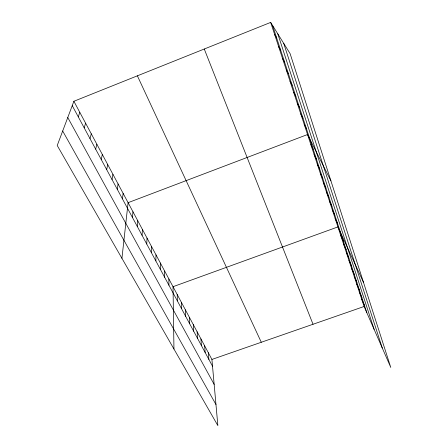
<?xml version="1.0" encoding="UTF-8"?>
<svg xmlns="http://www.w3.org/2000/svg" width="448" height="448" viewBox="0 0 448 448"><rect width="100%" height="100%" fill="white"/><g stroke="black" fill="none" stroke-linecap="round" stroke-linejoin="round"><path stroke-width="0.67" d="M164.64 277.267L164.668 271.068M160.283 269.181L160.378 263.043M155.848 260.943L156.01 254.878M151.334 252.56L151.57 246.568M146.742 244.026L147.045 238.106M142.061 235.329L142.436 229.488M137.29 226.47L137.743 220.713M132.434 217.448L132.966 211.775M121.934 258.322L128.1 202.67L307.546 134.529L330.926 180.869M122.433 198.873L123.138 193.396M117.292 189.319L118.082 183.943M112.045 179.575L112.93 174.306M106.697 169.641L107.682 164.483M101.242 159.505L102.323 154.465M95.676 149.167L96.863 144.25M89.998 138.617L91.291 133.829M84.202 127.854L85.607 123.194M78.282 116.861L79.806 112.347M73.886 101.276L57.226 145.494L217.862 425.6L211.915 359.442L73.886 101.276L270.665 22.4L290.119 53.665L390.774 367.433L364.106 306.494L270.665 22.4M211.915 359.442L364.106 306.494M274.708 34.681L276.668 37.94M278.662 46.704L280.672 50.142M282.531 58.475L284.592 62.087M62.686 131.012L215.97 404.538M286.328 70.011L288.428 73.786M67.766 117.522L214.161 384.401M290.041 81.306L292.191 85.243M72.24 105.638L212.526 366.223M293.681 92.378L295.87 96.466M297.254 103.23L299.482 107.458M300.754 113.87L303.016 118.238M304.181 124.298L306.482 128.8M310.845 144.564L313.208 149.307M314.082 154.403L316.478 159.264M317.262 164.063L319.682 169.03M320.376 173.544L322.823 178.612M323.439 182.846L325.909 188.014M326.441 191.979L328.938 197.243M329.392 200.95L331.912 206.304M332.287 209.759L334.83 215.202M137.379 75.824L261.29 342.261M335.132 218.411L337.697 223.933M363.474 282.335L337.932 226.912L173.023 286.703L173.953 349.037M340.76 235.514L343.358 241.192M343.538 243.964L346.158 249.715M346.27 252.263L348.902 258.082M348.947 260.417L351.602 266.308M351.585 268.43L354.25 274.383M354.178 276.304L356.854 282.318M356.72 284.043L359.414 290.114M359.223 291.654L361.928 297.78M361.687 299.135L364.398 305.312M204.266 49.017L313.023 324.262M272.574 25.469L366.828 312.721M277.788 33.846L374.142 329.437M283.724 43.378L382.262 347.984M208.314 352.705L208.88 359.447M204.652 345.85L205.173 352.559M200.928 338.89L201.404 345.559M197.142 331.806L197.568 338.436M193.295 324.61L193.665 331.19M189.375 317.285L189.7 323.82M185.394 309.837L185.662 316.322M181.345 302.26L181.558 308.694M177.223 294.549L177.374 300.927M168.885 278.953L168.918 285.214"/></g></svg>
